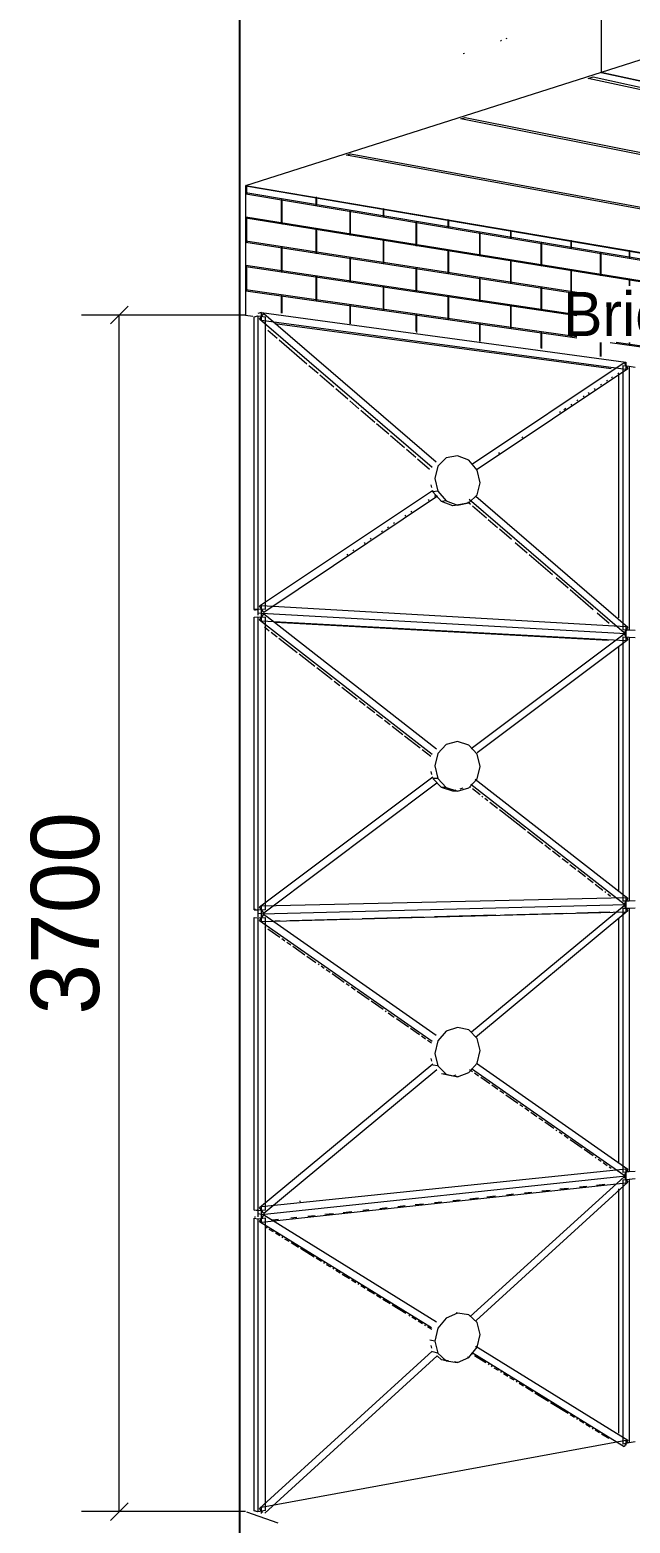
# Paper-space layout '02 Elevation and 3D Views' of a CAD drawing. Header units: millimetres. Extents: x 5 to 415, y 5 to 292.
# Drawn here: x 193.4 to 217.2, y 51.7 to 110.9 of the extents above; entities that cross this region are included whole.
import ezdxf
from ezdxf.enums import TextEntityAlignment as Align

# ---------------------------------------------------------------- set-up
doc = ezdxf.new("R2010")
doc.units = ezdxf.units.MM
for name, color, linetype in [('DIMENSIONS', 7, 'Continuous'), ('EXISTING', 7, 'Continuous'), ('TEXT', 7, 'Continuous')]:
    doc.layers.add(name, color=color, linetype=linetype)
picture_1 = doc.add_image_def('image2.png', size_in_pixel=(1197, 1177))

# ---------------------------------------------------------------- blocks, each defined once
blk = doc.blocks.new('SHEET_02')
at = {"layer": 'DIMENSIONS', "color": 7, "linetype": 'Continuous', "lineweight": 13}
for p, q in [((201.942, 99.566), (195.442, 99.566)), ((196.592, 99.216), (197.292, 99.916)), ((196.942, 52.142), (196.942, 99.566)), ((201.942, 52.142), (195.442, 52.142)), ((196.592, 51.792), (197.292, 52.492))]:
    blk.add_line(p, q, dxfattribs=at)
at = {"layer": 'EXISTING', "color": 250, "lineweight": 9}
for p, q in [((216.045, 111.833), (216.045, 109.189)), ((221.281, 110.858), (216.045, 109.189)), ((212.048, 110.445), (212.094, 110.461)), ((212.278, 110.525), (212.324, 110.541)), ((210.578, 109.935), (210.624, 109.951)), ((216.045, 109.189), (201.942, 104.693)), ((215.532, 108.95), (215.73, 109.013)), ((234.727, 104.75), (215.532, 108.95)), ((215.73, 109.013), (234.828, 104.819)), ((235.141, 104.96), (216.045, 109.189)), ((216.045, 109.189), (235.145, 104.959)), ((210.481, 107.344), (210.658, 107.4)), ((229.366, 103.579), (210.481, 107.344)), ((210.658, 107.4), (229.686, 103.594)), ((205.953, 105.904), (206.112, 105.954)), ((206.112, 105.954), (224.87, 102.509)), ((224.565, 102.496), (205.953, 105.904)), ((220.278, 101.579), (201.948, 104.695)), ((201.948, 104.695), (201.948, 99.567)), ((220.815, 101.246), (201.96, 104.416)), ((201.96, 104.416), (201.96, 104.378)), ((201.96, 104.378), (220.815, 101.213)), ((202.004, 104.694), (201.966, 104.7)), ((201.966, 104.7), (201.966, 104.38)), ((201.966, 104.38), (202.004, 104.373)), ((202.004, 104.373), (202.004, 104.694)), ((202.038, 104.676), (220.272, 101.577)), ((204.771, 104.223), (204.734, 104.23)), ((204.734, 104.23), (204.734, 103.915)), ((204.771, 103.909), (204.771, 104.223)), ((203.4, 104.139), (203.363, 104.145)), ((203.363, 104.145), (203.363, 103.193)), ((203.4, 103.187), (203.4, 104.139)), ((204.734, 103.915), (204.771, 103.909)), ((206.115, 103.683), (206.08, 103.689)), ((206.08, 103.689), (206.08, 102.754)), ((206.115, 102.749), (206.115, 103.683)), ((207.435, 103.77), (207.401, 103.776)), ((207.401, 103.776), (207.401, 103.467)), ((207.435, 103.462), (207.435, 103.77)), ((201.96, 103.455), (201.96, 103.416)), ((218.862, 100.723), (201.96, 103.455)), ((201.96, 103.416), (218.651, 100.723)), ((202.004, 103.412), (201.966, 103.418)), ((201.966, 103.418), (201.966, 102.457)), ((202.004, 102.451), (202.004, 103.412)), ((203.363, 103.193), (203.4, 103.187)), ((207.401, 103.467), (207.435, 103.462)), ((208.732, 103.244), (208.697, 103.25)), ((208.697, 103.25), (208.697, 102.332)), ((208.732, 102.326), (208.732, 103.244)), ((210.004, 103.333), (209.971, 103.339)), ((209.971, 103.339), (209.971, 103.036)), ((209.971, 103.036), (210.004, 103.03)), ((210.004, 103.03), (210.004, 103.333)), ((201.96, 102.493), (201.96, 102.455)), ((215.074, 100.459), (201.96, 102.493)), ((201.96, 102.455), (215.074, 100.424)), ((201.966, 102.457), (202.004, 102.451)), ((204.771, 102.966), (204.734, 102.971)), ((204.734, 102.971), (204.734, 102.028)), ((204.771, 102.022), (204.771, 102.966)), ((206.08, 102.754), (206.115, 102.749)), ((207.435, 102.536), (207.401, 102.541)), ((207.401, 102.541), (207.401, 101.615)), ((207.435, 101.61), (207.435, 102.536)), ((211.254, 102.821), (211.221, 102.826)), ((211.221, 102.826), (211.221, 101.925)), ((211.254, 101.919), (211.254, 102.821)), ((212.482, 102.912), (212.45, 102.918)), ((212.45, 102.918), (212.45, 102.62)), ((212.45, 102.62), (212.482, 102.614)), ((212.482, 102.614), (212.482, 102.912)), ((213.689, 102.412), (213.657, 102.417)), ((213.657, 102.417), (213.657, 101.532)), ((213.689, 101.526), (213.689, 102.412)), ((214.874, 102.505), (214.843, 102.511)), ((214.843, 102.511), (214.843, 102.218)), ((214.874, 102.213), (214.874, 102.505)), ((203.4, 102.234), (203.363, 102.24)), ((203.363, 102.24), (203.363, 101.288)), ((203.4, 101.282), (203.4, 102.234)), ((204.734, 102.028), (204.771, 102.022)), ((206.115, 101.814), (206.08, 101.819)), ((206.08, 101.819), (206.08, 100.885)), ((206.115, 100.879), (206.115, 101.814)), ((208.697, 102.332), (208.732, 102.326)), ((210.004, 102.121), (209.971, 102.126)), ((209.971, 102.126), (209.971, 101.217)), ((210.004, 101.212), (210.004, 102.121)), ((211.221, 101.925), (211.254, 101.919)), ((214.843, 102.218), (214.874, 102.213)), ((216.039, 102.017), (216.008, 102.022)), ((216.008, 102.022), (216.008, 101.152)), ((216.039, 101.147), (216.039, 102.017)), ((217.184, 102.113), (217.153, 102.118)), ((217.153, 102.118), (217.153, 101.83)), ((217.153, 101.83), (217.184, 101.825)), ((217.184, 101.825), (217.184, 102.113)), ((201.96, 101.532), (201.96, 101.493)), ((215.074, 99.583), (201.96, 101.532)), ((201.96, 101.493), (215.074, 99.548)), ((202.004, 101.489), (201.966, 101.495)), ((201.966, 101.495), (201.966, 100.533)), ((202.004, 100.528), (202.004, 101.489)), ((203.363, 101.288), (203.4, 101.282)), ((207.401, 101.615), (207.435, 101.61)), ((208.732, 101.409), (208.697, 101.414)), ((208.697, 101.414), (208.697, 100.496)), ((208.732, 100.491), (208.732, 101.409)), ((212.482, 101.721), (212.45, 101.726)), ((212.45, 101.726), (212.45, 100.833)), ((212.482, 100.828), (212.482, 101.721)), ((213.657, 101.532), (213.689, 101.526)), ((214.874, 101.335), (214.843, 101.34)), ((214.843, 101.34), (214.843, 100.462)), ((214.874, 100.457), (214.874, 101.335)), ((204.771, 101.079), (204.734, 101.084)), ((204.734, 101.084), (204.734, 100.141)), ((204.771, 100.136), (204.771, 101.079)), ((206.08, 100.885), (206.115, 100.879)), ((207.435, 100.683), (207.401, 100.689)), ((207.401, 100.689), (207.401, 99.762)), ((207.435, 99.757), (207.435, 100.683)), ((209.971, 101.217), (210.004, 101.212)), ((211.254, 101.018), (211.221, 101.023)), ((211.221, 101.023), (211.221, 100.122)), ((211.254, 100.117), (211.254, 101.018)), ((212.45, 100.833), (212.482, 100.828)), ((213.689, 100.641), (213.657, 100.646)), ((213.657, 100.646), (213.657, 99.76)), ((213.689, 99.756), (213.689, 100.641)), ((216.008, 101.152), (216.039, 101.147)), ((217.184, 100.962), (217.153, 100.967)), ((217.153, 100.967), (217.153, 100.723)), ((217.184, 100.723), (217.184, 100.962)), ((201.96, 100.57), (201.96, 100.532)), ((215.074, 98.707), (201.96, 100.57)), ((201.96, 100.532), (215.074, 98.671)), ((201.966, 100.533), (202.004, 100.528)), ((203.4, 100.33), (203.363, 100.335)), ((203.363, 100.335), (203.363, 99.647)), ((203.4, 99.642), (203.4, 100.33)), ((204.734, 100.141), (204.771, 100.136)), ((208.697, 100.496), (208.732, 100.491)), ((210.004, 100.302), (209.971, 100.307)), ((209.971, 100.307), (209.971, 99.398)), ((210.004, 99.393), (210.004, 100.302)), ((211.221, 100.122), (211.254, 100.117)), ((214.843, 100.462), (214.874, 100.457)), ((201.948, 99.567), (202.236, 99.528)), ((202.291, 99.5), (202.436, 99.536)), ((202.291, 87.9), (202.291, 99.5)), ((202.436, 99.536), (202.737, 99.495)), ((202.436, 99.536), (202.436, 87.916)), ((202.587, 99.67), (202.442, 99.634)), ((202.5, 99.401), (202.674, 99.63)), ((202.587, 99.361), (202.587, 99.67)), ((202.587, 99.67), (217.026, 97.698)), ((202.674, 99.63), (209.5, 93.746)), ((202.737, 87.898), (202.737, 99.495)), ((206.115, 99.945), (206.08, 99.95)), ((206.08, 99.95), (206.08, 99.223)), ((206.115, 99.218), (206.115, 99.945)), ((207.401, 99.762), (207.435, 99.757)), ((208.732, 99.574), (208.697, 99.578)), ((208.697, 99.578), (208.697, 98.93)), ((208.732, 98.872), (208.732, 99.574)), ((212.482, 99.935), (212.45, 99.939)), ((212.45, 99.939), (212.45, 99.046)), ((212.482, 99.041), (212.482, 99.935)), ((213.657, 99.76), (213.689, 99.756)), ((214.874, 99.58), (214.843, 99.584)), ((214.843, 99.584), (214.843, 98.706)), ((214.874, 98.702), (214.874, 99.58)), ((209.341, 93.521), (202.5, 99.401)), ((202.587, 99.361), (217.026, 97.419)), ((202.76, 99.017), (202.723, 99.049)), ((203.202, 98.637), (202.834, 98.954)), ((203.115, 99.235), (216.438, 97.447)), ((209.971, 99.398), (210.004, 99.393)), ((211.254, 99.216), (211.221, 99.22)), ((211.221, 99.22), (211.221, 98.531)), ((211.254, 98.526), (211.254, 99.216)), ((212.45, 99.046), (212.482, 99.041)), ((213.689, 98.87), (213.657, 98.875)), ((213.657, 98.875), (213.657, 98.25)), ((213.689, 98.245), (213.689, 98.87)), ((204.382, 97.625), (203.276, 98.574)), ((214.843, 98.706), (214.874, 98.702)), ((216.008, 98.483), (216.008, 97.927)), ((216.039, 97.923), (216.039, 98.483)), ((216.401, 98.483), (247.213, 94.112)), ((247.213, 94.139), (216.645, 98.483)), ((217.153, 98.483), (217.153, 98.379)), ((217.153, 98.379), (217.184, 98.374)), ((217.184, 98.374), (217.184, 98.483)), ((210.939, 93.668), (216.955, 97.682)), ((216.955, 97.682), (217.096, 97.435)), ((217.026, 97.698), (217.026, 97.419)), ((204.824, 97.246), (204.455, 97.562)), ((205.45, 96.708), (204.897, 97.182)), ((217.096, 97.435), (211.134, 93.442)), ((216.497, 97.108), (216.457, 97.081)), ((216.74, 97.27), (216.699, 97.243)), ((216.748, 87.568), (216.748, 97.253)), ((216.903, 97.575), (217.148, 97.542)), ((216.903, 97.575), (216.903, 87.094)), ((217.148, 97.542), (217.392, 97.509)), ((217.148, 97.542), (217.148, 87.08)), ((206.003, 96.233), (205.524, 96.644)), ((215.569, 96.487), (215.529, 96.46)), ((215.811, 96.649), (215.771, 96.622)), ((216.053, 96.811), (216.013, 96.784)), ((216.296, 96.973), (216.255, 96.946)), ((206.445, 95.854), (206.077, 96.17)), ((214.883, 96.028), (214.842, 96.001)), ((215.125, 96.19), (215.084, 96.163)), ((215.367, 96.352), (215.327, 96.325)), ((207.072, 95.316), (206.519, 95.79)), ((214.438, 95.73), (214.398, 95.703)), ((214.64, 95.865), (214.56, 95.811)), ((207.624, 94.841), (207.145, 95.253)), ((208.251, 94.304), (207.698, 94.778)), ((212.945, 94.731), (212.904, 94.704)), ((208.693, 93.924), (208.325, 94.24)), ((209.246, 93.45), (208.767, 93.861)), ((209.568, 93.577), (209.446, 93.096)), ((209.902, 93.903), (209.568, 93.577)), ((210.355, 93.988), (209.902, 93.903)), ((210.805, 93.811), (210.355, 93.988)), ((211.133, 93.421), (210.805, 93.811)), ((212.016, 94.109), (211.976, 94.082)), ((209.446, 93.096), (209.568, 92.592)), ((211.253, 92.922), (211.133, 93.421)), ((202.5, 88.038), (209.364, 92.618)), ((209.563, 92.389), (202.674, 87.776)), ((209.339, 92.731), (209.311, 92.843)), ((209.379, 92.563), (209.366, 92.619)), ((209.568, 92.592), (209.379, 92.563)), ((209.713, 92.174), (209.379, 92.563)), ((209.472, 92.407), (209.432, 92.38)), ((209.568, 92.592), (209.902, 92.201)), ((210.805, 92.119), (211.133, 92.446)), ((211.078, 92.385), (217.096, 87.197)), ((211.133, 92.446), (211.253, 92.922)), ((208.544, 91.786), (208.504, 91.759)), ((209.23, 92.245), (209.19, 92.218)), ((209.902, 92.201), (209.713, 92.174)), ((210.166, 92.002), (209.713, 92.174)), ((209.902, 92.201), (210.355, 92.029)), ((210.616, 92.092), (210.166, 92.002)), ((210.355, 92.029), (210.166, 92.002)), ((210.355, 92.029), (210.805, 92.119)), ((210.805, 92.119), (210.616, 92.092)), ((210.867, 92.058), (210.757, 92.153)), ((216.955, 86.977), (210.813, 92.257)), ((211.494, 91.52), (210.941, 91.994)), ((207.615, 91.165), (207.575, 91.138)), ((207.858, 91.327), (207.817, 91.3)), ((208.302, 91.624), (208.261, 91.597)), ((211.936, 91.14), (211.567, 91.457)), ((206.929, 90.706), (206.889, 90.679)), ((207.373, 91.003), (207.333, 90.976)), ((212.489, 90.666), (212.01, 91.077)), ((206, 90.084), (205.96, 90.057)), ((206.243, 90.246), (206.202, 90.219)), ((206.687, 90.543), (206.646, 90.516)), ((213.115, 90.128), (212.636, 90.539)), ((214.11, 89.274), (213.189, 90.065)), ((214.737, 88.736), (214.258, 89.147)), ((215.732, 87.882), (214.81, 88.673)), ((202.436, 87.916), (202.291, 87.9)), ((202.291, 87.9), (202.411, 87.893)), ((202.291, 87.591), (202.436, 87.606)), ((202.303, 87.877), (202.303, 87.926)), ((202.351, 87.874), (202.303, 87.877)), ((202.737, 87.898), (202.436, 87.916)), ((202.436, 87.606), (202.737, 87.59)), ((202.436, 87.606), (202.436, 75.985)), ((202.442, 87.923), (202.442, 87.737)), ((202.587, 87.752), (202.442, 87.737)), ((202.442, 87.737), (202.442, 87.676)), ((202.674, 87.776), (202.5, 88.038)), ((202.5, 87.476), (202.674, 87.719)), ((202.587, 87.752), (202.587, 88.062)), ((202.587, 88.062), (217.026, 87.226)), ((202.587, 87.443), (202.587, 87.752)), ((202.587, 87.752), (217.026, 86.948)), ((202.674, 87.719), (209.522, 82.37)), ((216.358, 87.344), (215.879, 87.756)), ((202.291, 75.992), (202.291, 87.591)), ((209.345, 82.146), (202.5, 87.476)), ((202.587, 87.443), (217.026, 86.669)), ((202.891, 87.044), (202.7, 87.193)), ((202.737, 75.993), (202.737, 87.59)), ((203.119, 87.392), (216.338, 86.685)), ((217.148, 87.08), (216.903, 87.094)), ((217.096, 87.197), (216.955, 86.977)), ((217.065, 87.043), (217.016, 87.046)), ((217.026, 87.226), (217.026, 86.948)), ((217.148, 87.08), (217.071, 87.074)), ((217.392, 87.066), (217.148, 87.08)), ((203.198, 86.806), (202.968, 86.985)), ((204.002, 86.18), (203.274, 86.746)), ((210.893, 82.392), (216.955, 86.926)), ((217.096, 86.69), (211.126, 82.209)), ((216.903, 86.815), (217.148, 86.801)), ((216.903, 86.815), (216.903, 76.334)), ((216.955, 86.926), (217.096, 86.69)), ((217.026, 86.948), (217.026, 86.669)), ((217.148, 86.801), (217.392, 86.788)), ((217.148, 86.801), (217.148, 76.34)), ((204.692, 85.644), (204.079, 86.121)), ((216.748, 76.729), (216.748, 86.413)), ((205.382, 85.107), (204.769, 85.584)), ((205.688, 84.869), (205.458, 85.048)), ((206.378, 84.333), (205.765, 84.809)), ((206.685, 84.094), (206.455, 84.273)), ((207.068, 83.796), (206.761, 84.035)), ((207.374, 83.558), (207.144, 83.737)), ((207.681, 83.319), (207.451, 83.498)), ((208.179, 82.932), (207.757, 83.26)), ((208.869, 82.395), (208.256, 82.872)), ((209.29, 82.068), (208.945, 82.336)), ((209.902, 82.54), (209.568, 82.186)), ((210.355, 82.661), (209.902, 82.54)), ((210.805, 82.52), (210.355, 82.661)), ((211.133, 82.157), (210.805, 82.52)), ((209.568, 82.186), (209.446, 81.696)), ((209.446, 81.696), (209.568, 81.201)), ((211.253, 81.668), (211.133, 82.157)), ((202.5, 76.113), (209.378, 81.258)), ((209.339, 81.362), (209.311, 81.472)), ((209.568, 81.201), (209.379, 81.197)), ((209.713, 80.835), (209.379, 81.197)), ((209.568, 81.201), (209.902, 80.837)), ((210.805, 80.829), (211.133, 81.183)), ((211.052, 81.174), (217.096, 76.452)), ((211.133, 81.183), (211.253, 81.668)), ((209.536, 81.016), (202.674, 75.865)), ((209.902, 80.837), (209.713, 80.835)), ((210.166, 80.699), (209.713, 80.835)), ((209.902, 80.837), (210.355, 80.702)), ((210.278, 80.731), (210.166, 80.699)), ((210.355, 80.702), (210.166, 80.699)), ((210.355, 80.702), (210.805, 80.829)), ((210.559, 80.81), (210.447, 80.779)), ((210.861, 80.846), (210.823, 80.876)), ((216.955, 76.221), (210.875, 80.955)), ((211.244, 80.548), (210.938, 80.786)), ((211.359, 80.458), (211.321, 80.488)), ((211.551, 80.309), (211.436, 80.399)), ((211.934, 80.011), (211.628, 80.25)), ((213.045, 79.147), (212.011, 79.952)), ((213.735, 78.611), (213.122, 79.088)), ((214.042, 78.372), (213.812, 78.551)), ((214.425, 78.074), (214.118, 78.313)), ((214.731, 77.836), (214.501, 78.015)), ((215.038, 77.597), (214.808, 77.776)), ((215.421, 77.299), (215.114, 77.538)), ((215.727, 77.061), (215.498, 77.24)), ((216.111, 76.763), (215.804, 77.001)), ((202.587, 76.144), (217.026, 76.476)), ((216.226, 76.674), (216.187, 76.703)), ((216.417, 76.525), (216.302, 76.614)), ((217.096, 76.452), (216.955, 76.221)), ((217.026, 76.476), (217.026, 76.197)), ((202.291, 75.992), (202.411, 75.995)), ((202.436, 75.985), (202.291, 75.992)), ((202.351, 76.003), (202.303, 76.002)), ((202.737, 75.993), (202.436, 75.985)), ((202.442, 75.965), (202.442, 75.841)), ((202.442, 75.841), (202.442, 75.718)), ((202.587, 75.834), (202.442, 75.841)), ((202.674, 75.865), (202.5, 76.113)), ((202.5, 75.551), (202.674, 75.808)), ((202.587, 75.834), (217.026, 76.197)), ((202.587, 75.834), (202.587, 76.144)), ((202.587, 75.525), (217.026, 75.918)), ((202.587, 75.525), (202.587, 75.834)), ((202.674, 75.808), (209.508, 71.022)), ((209.438, 75.723), (211.867, 75.789)), ((210.904, 71.154), (216.955, 76.17)), ((217.096, 75.946), (211.059, 70.926)), ((212.207, 75.798), (214.685, 75.865)), ((215.073, 75.876), (216.385, 75.911)), ((217.148, 76.34), (216.903, 76.334)), ((216.903, 76.055), (217.148, 76.061)), ((216.903, 76.055), (216.903, 65.574)), ((216.955, 76.17), (217.096, 75.946)), ((217.065, 76.355), (217.016, 76.354)), ((217.026, 76.197), (217.026, 75.918)), ((217.148, 76.34), (217.071, 76.342)), ((217.392, 76.346), (217.148, 76.34)), ((217.148, 76.061), (217.392, 76.068)), ((217.148, 76.061), (217.148, 65.6)), ((202.291, 75.683), (202.436, 75.676)), ((202.291, 64.083), (202.291, 75.683)), ((202.436, 75.676), (202.737, 75.684)), ((202.436, 75.676), (202.436, 64.055)), ((209.349, 70.772), (202.5, 75.551)), ((202.753, 75.281), (202.713, 75.309)), ((202.737, 64.087), (202.737, 75.684)), ((203.31, 74.893), (202.832, 75.226)), ((203.122, 75.551), (203.316, 75.556)), ((203.705, 75.567), (206.182, 75.634)), ((206.571, 75.645), (209, 75.711)), ((216.748, 65.986), (216.748, 75.671)), ((203.509, 74.754), (203.389, 74.837)), ((203.748, 74.588), (203.588, 74.698)), ((204.305, 74.199), (203.827, 74.532)), ((204.742, 73.894), (204.384, 74.144)), ((204.862, 73.811), (204.822, 73.839)), ((205.061, 73.672), (204.941, 73.755)), ((205.3, 73.506), (205.14, 73.617)), ((205.857, 73.117), (205.379, 73.45)), ((206.056, 72.979), (205.936, 73.062)), ((206.294, 72.812), (206.135, 72.923)), ((206.852, 72.424), (206.374, 72.757)), ((207.409, 72.035), (206.931, 72.368)), ((207.528, 71.952), (207.488, 71.98)), ((207.846, 71.73), (207.608, 71.897)), ((208.404, 71.342), (207.926, 71.675)), ((208.841, 71.037), (208.483, 71.286)), ((209.902, 71.176), (209.568, 70.795)), ((210.355, 71.334), (209.902, 71.176)), ((210.805, 71.23), (210.355, 71.334)), ((211.133, 70.893), (210.805, 71.23)), ((209.08, 70.87), (208.921, 70.981)), ((209.319, 70.704), (209.16, 70.815)), ((209.568, 70.795), (209.446, 70.295)), ((211.253, 70.414), (211.133, 70.893)), ((202.5, 64.188), (209.373, 69.885)), ((209.339, 69.993), (209.311, 70.1)), ((209.446, 70.295), (209.568, 69.81)), ((210.805, 69.539), (211.133, 69.919)), ((211.097, 69.909), (217.096, 65.708)), ((211.133, 69.919), (211.253, 70.414)), ((209.531, 69.656), (202.674, 63.954)), ((209.568, 69.81), (209.379, 69.832)), ((209.568, 69.81), (209.902, 69.474)), ((210.166, 69.397), (209.713, 69.496)), ((209.902, 69.474), (209.713, 69.496)), ((209.902, 69.474), (210.355, 69.375)), ((210.278, 69.438), (210.166, 69.397)), ((210.355, 69.375), (210.166, 69.397)), ((210.355, 69.375), (210.805, 69.539)), ((210.95, 69.566), (210.831, 69.65)), ((216.955, 65.465), (210.902, 69.689)), ((211.189, 69.4), (211.03, 69.511)), ((211.627, 69.095), (211.269, 69.344)), ((211.945, 68.873), (211.707, 69.039)), ((212.184, 68.706), (212.025, 68.817)), ((212.741, 68.318), (212.264, 68.651)), ((212.94, 68.179), (212.821, 68.263)), ((213.179, 68.013), (213.02, 68.124)), ((213.497, 67.791), (213.259, 67.957)), ((213.736, 67.625), (213.577, 67.736)), ((214.174, 67.319), (213.816, 67.569)), ((214.293, 67.236), (214.253, 67.264)), ((214.492, 67.097), (214.373, 67.181)), ((214.731, 66.931), (214.572, 67.042)), ((215.288, 66.543), (214.811, 66.876)), ((215.726, 66.238), (215.368, 66.487)), ((202.587, 64.226), (217.026, 65.726)), ((215.845, 66.154), (215.805, 66.182)), ((216.044, 66.016), (215.925, 66.099)), ((216.283, 65.849), (216.124, 65.96)), ((216.442, 65.738), (216.363, 65.794)), ((217.096, 65.708), (216.955, 65.465)), ((217.026, 65.726), (217.026, 65.447)), ((202.587, 63.916), (217.026, 65.447)), ((202.587, 63.607), (217.026, 65.168)), ((210.857, 59.867), (216.955, 65.414)), ((217.096, 65.201), (211.084, 59.716)), ((215.858, 65.083), (216.195, 65.119)), ((217.148, 65.6), (216.903, 65.574)), ((216.903, 65.295), (217.148, 65.321)), ((216.903, 65.295), (216.903, 54.814)), ((216.955, 65.414), (217.096, 65.201)), ((217.026, 65.447), (217.026, 65.168)), ((217.148, 65.6), (217.071, 65.611)), ((217.392, 65.625), (217.148, 65.6)), ((217.148, 65.321), (217.392, 65.347)), ((217.148, 65.321), (217.148, 54.859)), ((210.839, 64.542), (211.176, 64.578)), ((211.514, 64.614), (211.852, 64.651)), ((212.286, 64.698), (212.576, 64.729)), ((213.01, 64.776), (213.3, 64.807)), ((213.686, 64.849), (214.024, 64.885)), ((214.41, 64.927), (214.748, 64.963)), ((215.182, 65.01), (215.472, 65.041)), ((216.748, 55.244), (216.748, 64.929)), ((202.291, 64.083), (202.411, 64.096)), ((202.436, 64.055), (202.291, 64.083)), ((202.737, 64.087), (202.436, 64.055)), ((202.442, 64.068), (202.442, 63.945)), ((202.442, 63.945), (202.442, 63.821)), ((202.587, 63.916), (202.442, 63.945)), ((202.674, 63.954), (202.5, 64.188)), ((202.587, 63.916), (202.587, 64.226)), ((204.131, 64.429), (204.082, 64.424)), ((205.096, 63.922), (205.434, 63.959)), ((205.82, 64), (206.157, 64.037)), ((206.592, 64.084), (206.833, 64.11)), ((207.267, 64.157), (207.557, 64.188)), ((207.991, 64.235), (208.281, 64.266)), ((208.667, 64.307), (209.005, 64.344)), ((209.439, 64.391), (209.729, 64.422)), ((210.163, 64.469), (210.453, 64.5)), ((202.291, 63.775), (202.436, 63.746)), ((202.291, 52.175), (202.291, 63.775)), ((202.303, 63.818), (202.351, 63.823)), ((202.436, 63.746), (202.737, 63.778)), ((202.436, 63.746), (202.436, 52.125)), ((202.5, 63.626), (202.674, 63.897)), ((209.314, 59.423), (202.5, 63.626)), ((202.587, 63.607), (202.587, 63.916)), ((202.674, 63.897), (209.514, 59.66)), ((202.737, 52.181), (202.737, 63.778)), ((202.809, 63.375), (202.767, 63.401)), ((203.021, 63.699), (203.262, 63.725)), ((203.745, 63.777), (203.986, 63.803)), ((204.42, 63.85), (204.71, 63.881)), ((203.056, 63.223), (202.891, 63.324)), ((203.304, 63.07), (203.139, 63.172)), ((203.428, 62.994), (203.387, 63.019)), ((203.675, 62.841), (203.51, 62.943)), ((204.047, 62.612), (203.758, 62.79)), ((204.666, 62.23), (204.129, 62.561)), ((204.955, 62.052), (204.749, 62.18)), ((205.079, 61.976), (205.037, 62.001)), ((205.326, 61.823), (205.161, 61.925)), ((205.45, 61.747), (205.409, 61.772)), ((205.698, 61.594), (205.533, 61.696)), ((206.069, 61.365), (205.78, 61.543)), ((206.317, 61.213), (206.152, 61.314)), ((206.441, 61.136), (206.399, 61.162)), ((206.688, 60.984), (206.523, 61.086)), ((207.06, 60.755), (206.771, 60.933)), ((207.307, 60.602), (207.142, 60.704)), ((207.679, 60.373), (207.39, 60.551)), ((208.298, 59.991), (207.762, 60.322)), ((208.463, 59.89), (208.422, 59.915)), ((208.711, 59.737), (208.546, 59.839)), ((209.902, 59.812), (209.568, 59.405)), ((210.355, 60.007), (209.902, 59.812)), ((210.355, 60.007), (210.292, 60.021)), ((210.805, 59.94), (210.355, 60.007)), ((210.805, 59.94), (210.742, 59.954)), ((211.133, 59.629), (210.805, 59.94)), ((208.958, 59.584), (208.793, 59.686)), ((209.082, 59.508), (209.041, 59.534)), ((209.33, 59.355), (209.165, 59.457)), ((209.568, 59.405), (209.446, 58.894)), ((211.253, 59.16), (211.133, 59.629)), ((209.446, 58.894), (209.257, 58.939)), ((209.339, 58.623), (209.311, 58.729)), ((209.446, 58.894), (209.568, 58.42)), ((210.805, 58.248), (211.133, 58.655)), ((211.133, 58.655), (211.07, 58.67)), ((211.08, 58.69), (217.096, 54.964)), ((211.133, 58.655), (211.253, 59.16)), ((202.5, 52.263), (209.351, 58.496)), ((209.545, 58.312), (202.709, 52.076)), ((209.568, 58.42), (209.379, 58.466)), ((209.713, 58.157), (209.546, 58.311)), ((209.568, 58.42), (209.902, 58.11)), ((209.996, 58.118), (209.713, 58.157)), ((209.902, 58.11), (209.713, 58.157)), ((209.902, 58.11), (210.355, 58.048)), ((210.355, 58.048), (210.229, 58.079)), ((210.355, 58.048), (210.805, 58.248)), ((210.805, 58.248), (210.742, 58.264)), ((210.94, 58.363), (210.898, 58.389)), ((216.955, 54.709), (210.925, 58.429)), ((211.476, 58.032), (211.022, 58.312)), ((211.6, 57.956), (211.559, 57.982)), ((211.724, 57.88), (211.682, 57.905)), ((211.971, 57.727), (211.806, 57.829)), ((212.095, 57.651), (212.054, 57.676)), ((212.343, 57.498), (212.178, 57.6)), ((212.59, 57.345), (212.425, 57.447)), ((212.714, 57.269), (212.673, 57.295)), ((212.962, 57.116), (212.797, 57.218)), ((213.333, 56.888), (213.044, 57.066)), ((213.953, 56.506), (213.416, 56.837)), ((214.737, 56.022), (214.035, 56.455)), ((214.984, 55.87), (214.819, 55.972)), ((215.108, 55.793), (215.067, 55.819)), ((215.356, 55.641), (215.191, 55.743)), ((215.603, 55.488), (215.438, 55.59)), ((215.727, 55.412), (215.686, 55.437)), ((215.975, 55.259), (215.81, 55.361)), ((216.346, 55.03), (216.057, 55.208)), ((202.587, 52.308), (217.026, 54.976)), ((217.148, 54.859), (216.903, 54.814)), ((217.096, 54.964), (216.955, 54.709)), ((217.026, 54.976), (217.026, 54.767)), ((217.148, 54.859), (217.071, 54.88)), ((217.392, 54.905), (217.148, 54.859)), ((201.988, 52.126), (203.223, 51.697)), ((202.291, 52.175), (202.351, 52.186)), ((202.436, 52.125), (202.291, 52.175)), ((202.737, 52.181), (202.436, 52.125)), ((202.63, 52.098), (202.5, 52.263)), ((202.587, 52.06), (202.587, 52.308))]:
    blk.add_line(p, q, dxfattribs=at)
at = {"layer": 'TEXT'}
blk.add_text('Brickwork', height=1.75, dxfattribs=at).set_placement((219.604, 98.733), align=Align.CENTER)
blk.add_text('3700', height=2.7, rotation=90, dxfattribs=at).set_placement((196.142, 75.854), align=Align.CENTER)
image = blk.add_image(picture_1, insert=(201.727, 34), size_in_units=(92.546, 91))

psp = doc.layouts.new('02 Elevation and 3D Views')

# ---------------------------------------------------------------- block references
psp.add_blockref('SHEET_02', (0, 0))

doc.saveas('drawing.dxf')
